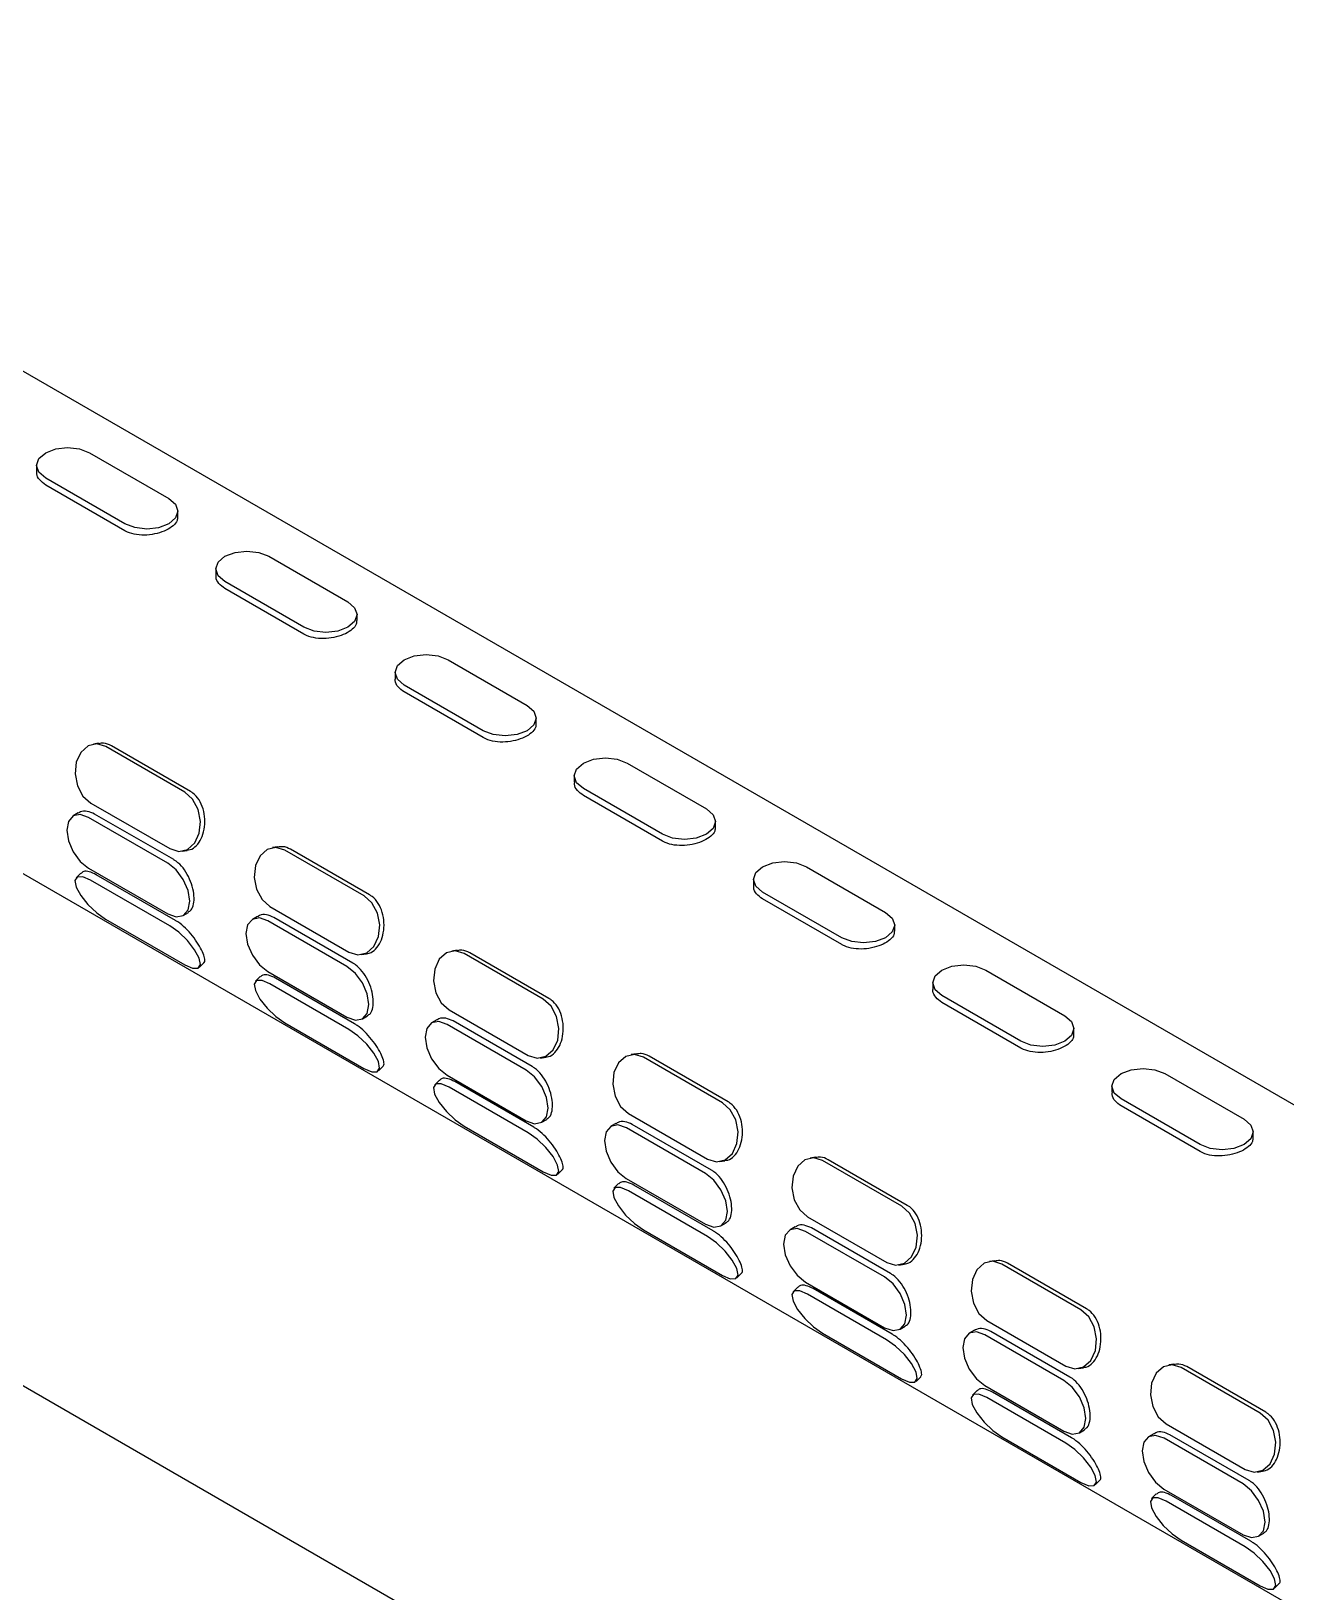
# Model space of a CAD drawing. Extents: x -1084 to 1049, y -151 to 450.
# Drawn here: x -635.4 to -593.3, y 189 to 241.3 of the extents above; entities that cross this region are included whole.
import ezdxf

# ---------------------------------------------------------------- set-up
doc = ezdxf.new("R2010")
doc.units = 0
doc.header["$LTSCALE"] = 23.1
doc.header["$MEASUREMENT"] = 0
doc.layers.get('0').update_dxf_attribs({"linetype": 'CONTINUOUS'})

msp = doc.modelspace()

# ---------------------------------------------------------------- linework, layer by layer
at = {"color": 7, "linetype": 'Continuous', "lineweight": 25}
for p, q in [((-516.22232, 160.94252), (-655.38003, 241.27656)), ((-662.67038, 228.64794), (-523.51266, 148.3139)), ((-633.39196, 227.14144), (-630.74057, 225.61083)), ((-635.17001, 226.71733), (-635.17012, 226.51661)), ((-632.21368, 224.53029), (-634.86507, 226.0609)), ((-632.21356, 224.76151), (-634.86495, 226.29213)), ((-630.43561, 224.98491), (-630.4355, 225.18563)), ((-627.38215, 223.67206), (-624.73076, 222.14144)), ((-629.16021, 223.24794), (-629.16031, 223.04722)), ((-626.20388, 221.0609), (-628.85526, 222.59151)), ((-626.20376, 221.29213), (-628.85514, 222.82274)), ((-624.4258, 221.51552), (-624.4257, 221.71624)), ((-623.1504, 219.77855), (-623.15051, 219.57783)), ((-621.37234, 220.20267), (-618.72096, 218.67206)), ((-620.19395, 217.82274), (-622.84534, 219.35335)), ((-620.19407, 217.59151), (-622.84546, 219.12212)), ((-618.416, 218.04614), (-618.41589, 218.24686)), ((-633.09018, 217.40024), (-633.26446, 217.37302)), ((-630.20002, 215.75799), (-632.8514, 217.28861)), ((-630.01196, 215.78737), (-632.66334, 217.31798)), ((-615.36254, 216.73328), (-612.71115, 215.20267)), ((-617.1406, 216.30916), (-617.1407, 216.10844)), ((-614.18426, 214.12212), (-616.83565, 215.65274)), ((-614.18414, 214.35335), (-616.83553, 215.88396)), ((-633.77107, 215.0671), (-633.94487, 214.96689)), ((-633.35603, 215.39926), (-630.70464, 213.86865)), ((-630.77278, 213.38469), (-633.42416, 214.91531)), ((-630.5726, 213.50011), (-633.22398, 215.03073)), ((-612.40619, 214.57675), (-612.40609, 214.77747)), ((-630.29159, 213.78424), (-630.1173, 213.81146)), ((-627.08037, 213.93086), (-627.25466, 213.90363)), ((-624.19021, 212.28861), (-626.8416, 213.81922)), ((-624.00215, 212.31798), (-626.65353, 213.84859)), ((-633.68384, 213.04854), (-633.84121, 212.89167)), ((-633.42505, 213.21384), (-630.77366, 211.68323)), ((-630.51785, 211.46511), (-633.16923, 212.99573)), ((-609.35273, 213.26389), (-606.70135, 211.73328)), ((-630.70599, 211.27757), (-633.35738, 212.80818)), ((-611.13079, 212.83978), (-611.13089, 212.63906)), ((-627.34622, 211.92988), (-624.69484, 210.39927)), ((-608.17446, 210.65274), (-610.82584, 212.18335)), ((-608.17434, 210.88396), (-610.82572, 212.41458)), ((-632.85442, 211.49981), (-630.20303, 209.9692)), ((-630.25295, 211.63165), (-630.07915, 211.73186)), ((-627.76126, 211.59771), (-627.93507, 211.4975)), ((-624.76297, 209.91531), (-627.41435, 211.44592)), ((-624.56279, 210.03073), (-627.21418, 211.56134)), ((-606.39638, 211.10736), (-606.39628, 211.30808)), ((-621.07056, 210.46147), (-621.24485, 210.43424)), ((-618.18041, 208.81922), (-620.83179, 210.34983)), ((-617.99234, 208.84859), (-620.64373, 210.37921)), ((-629.7192, 209.88571), (-629.56183, 210.04257)), ((-624.28178, 210.31485), (-624.10749, 210.34208)), ((-627.67404, 209.57915), (-627.83141, 209.42228)), ((-627.41524, 209.74445), (-624.76386, 208.21384)), ((-624.69619, 207.80818), (-627.34757, 209.33879)), ((-624.50804, 207.99573), (-627.15943, 209.52634)), ((-605.12098, 209.37039), (-605.12109, 209.16967)), ((-603.34292, 209.79451), (-600.69154, 208.26389)), ((-602.16453, 207.41458), (-604.81592, 208.94519)), ((-624.24314, 208.16226), (-624.06934, 208.26247)), ((-621.33642, 208.46049), (-618.68503, 206.92988)), ((-602.16465, 207.18335), (-604.81604, 208.71396)), ((-626.84461, 208.03042), (-624.19323, 206.49981)), ((-621.75146, 208.12833), (-621.92526, 208.02811)), ((-618.75316, 206.44592), (-621.40455, 207.97653)), ((-618.55299, 206.56134), (-621.20437, 208.09195)), ((-600.38658, 207.63797), (-600.38647, 207.83869)), ((-516.22232, 126.92339), (-655.38003, 207.25742)), ((-618.27197, 206.84546), (-618.09769, 206.87269)), ((-615.06076, 206.99208), (-615.23504, 206.96486)), ((-612.1706, 205.34983), (-614.82199, 206.88044)), ((-611.98254, 205.37921), (-614.63392, 206.90982)), ((-623.70939, 206.41632), (-623.55202, 206.57319)), ((-621.40543, 206.27506), (-618.75405, 204.74445)), ((-597.33312, 206.32512), (-594.68173, 204.79451)), ((-621.66423, 206.10976), (-621.8216, 205.95289)), ((-618.68638, 204.33879), (-621.33777, 205.86941)), ((-618.49823, 204.52634), (-621.14962, 206.05695)), ((-599.11118, 205.901), (-599.11128, 205.70028)), ((-596.15484, 203.71396), (-598.80623, 205.24457)), ((-596.15472, 203.94519), (-598.80611, 205.4758)), ((-618.23334, 204.69287), (-618.05953, 204.79308)), ((-615.74165, 204.65894), (-615.91545, 204.55873)), ((-615.32661, 204.9911), (-612.67523, 203.46049)), ((-612.54318, 203.09195), (-615.19456, 204.62256)), ((-620.83481, 204.56103), (-618.18342, 203.03042)), ((-612.74336, 202.97653), (-615.39474, 204.50714)), ((-594.37677, 204.16859), (-594.37667, 204.36931)), ((-617.69959, 202.94693), (-617.54222, 203.1038)), ((-612.26217, 203.37608), (-612.08788, 203.4033)), ((-609.05095, 203.52269), (-609.22524, 203.49547)), ((-606.16079, 201.88044), (-608.81218, 203.41106)), ((-605.97273, 201.90982), (-608.62411, 203.44043)), ((-615.65442, 202.64037), (-615.81179, 202.48351)), ((-615.39563, 202.80568), (-612.74424, 201.27506)), ((-612.48843, 201.05695), (-615.13981, 202.58756)), ((-612.67657, 200.86941), (-615.32796, 202.40002)), ((-609.3168, 201.52171), (-606.66542, 199.9911)), ((-614.825, 201.09165), (-612.17361, 199.56103)), ((-612.22353, 201.22348), (-612.04973, 201.3237)), ((-609.73184, 201.18955), (-609.90565, 201.08934)), ((-606.73355, 199.50714), (-609.38494, 201.03776)), ((-606.53337, 199.62256), (-609.18476, 201.15318)), ((-606.25236, 199.90669), (-606.07807, 199.93391)), ((-603.04114, 200.05331), (-603.21543, 200.02608)), ((-600.15099, 198.41106), (-602.80237, 199.94167)), ((-599.96292, 198.44043), (-602.61431, 199.97104)), ((-611.68978, 199.47754), (-611.53241, 199.63441)), ((-609.64462, 199.17099), (-609.80199, 199.01412)), ((-609.38582, 199.33629), (-606.73444, 197.80568)), ((-606.66677, 197.40002), (-609.31815, 198.93063)), ((-606.47862, 197.58756), (-609.13001, 199.11818)), ((-606.21372, 197.7541), (-606.03992, 197.85431)), ((-603.307, 198.05233), (-600.65561, 196.52172)), ((-608.81519, 197.62226), (-606.16381, 196.09165)), ((-603.72204, 197.72016), (-603.89584, 197.61995)), ((-600.72374, 196.03776), (-603.37513, 197.56837)), ((-600.52357, 196.15318), (-603.17495, 197.68379)), ((-600.24255, 196.4373), (-600.06827, 196.46453)), ((-597.03134, 196.58392), (-597.20562, 196.55669)), ((-594.14118, 194.94167), (-596.79257, 196.47228)), ((-593.95312, 194.97104), (-596.6045, 196.50166)), ((-605.67997, 196.00816), (-605.5226, 196.16502)), ((-603.63481, 195.7016), (-603.79218, 195.54473)), ((-603.37601, 195.8669), (-600.72463, 194.33629)), ((-600.65696, 193.93063), (-603.30835, 195.46124)), ((-600.46881, 194.11818), (-603.1202, 195.64879)), ((-602.80539, 194.15287), (-600.154, 192.62226)), ((-600.20392, 194.28471), (-600.03011, 194.38492)), ((-597.71223, 194.25078), (-597.88603, 194.15056)), ((-597.29719, 194.58294), (-594.64581, 193.05233)), ((-594.51376, 192.68379), (-597.16514, 194.2144)), ((-594.71394, 192.56837), (-597.36532, 194.09898)), ((-599.67017, 192.53877), (-599.5128, 192.69564)), ((-594.23275, 192.96791), (-594.05846, 192.99514)), ((-597.62501, 192.23221), (-597.78237, 192.07534)), ((-597.36621, 192.39751), (-594.71482, 190.8669)), ((-594.45901, 190.64879), (-597.11039, 192.1794)), ((-594.64715, 190.46124), (-597.29854, 191.99186)), ((-596.79558, 190.68348), (-594.14419, 189.15287)), ((-594.19411, 190.81532), (-594.02031, 190.91553)), ((-593.66036, 189.06938), (-593.50299, 189.22625))]:
    msp.add_line(p, q, dxfattribs=at)
at = {"color": 7, "linetype": 'Continuous', "lineweight": 25, "flags": 128}
for points in [[(-634.86495, 226.29213), (-635.09073, 226.48716), (-635.17001, 226.71715), (-635.09073, 226.94708), (-634.86495, 227.14195), (-634.52704, 227.2721), (-634.12845, 227.3177), (-633.72986, 227.27182), (-633.39196, 227.14144)], [(-630.74057, 225.61083), (-630.51479, 225.4158), (-630.4355, 225.18581), (-630.51479, 224.95588), (-630.74057, 224.761), (-631.07848, 224.63086), (-631.47707, 224.58525), (-631.87566, 224.63113), (-632.21356, 224.76151)], [(-628.85514, 222.82274), (-629.08092, 223.01777), (-629.16021, 223.24776), (-629.08092, 223.47769), (-628.85514, 223.67257), (-628.51723, 223.80271), (-628.11865, 223.84832), (-627.72006, 223.80244), (-627.38215, 223.67206)], [(-624.73076, 222.14144), (-624.50498, 221.94641), (-624.4257, 221.71642), (-624.50498, 221.48649), (-624.73076, 221.29161), (-625.06867, 221.16147), (-625.46726, 221.11587), (-625.86585, 221.16175), (-626.20376, 221.29213)], [(-622.84534, 219.35335), (-623.07112, 219.54838), (-623.1504, 219.77837), (-623.07112, 220.00831), (-622.84534, 220.20318), (-622.50743, 220.33333), (-622.10884, 220.37893), (-621.71025, 220.33305), (-621.37234, 220.20267)], [(-618.72096, 218.67206), (-618.49518, 218.47703), (-618.41589, 218.24704), (-618.49518, 218.0171), (-618.72096, 217.82223), (-619.05887, 217.69208), (-619.45745, 217.64648), (-619.85604, 217.69236), (-620.19395, 217.82274)], [(-632.8514, 217.28861), (-633.15246, 217.3794), (-633.44609, 217.31256), (-633.6876, 217.09825), (-633.84021, 216.76911), (-633.88071, 216.37523), (-633.80291, 215.97659), (-633.61867, 215.63388), (-633.35603, 215.39926)], [(-616.83553, 215.88396), (-617.06131, 216.07899), (-617.1406, 216.30898), (-617.06131, 216.53892), (-616.83553, 216.73379), (-616.49762, 216.86394), (-616.09903, 216.90954), (-615.70044, 216.86366), (-615.36254, 216.73328)], [(-630.70464, 213.86865), (-630.40359, 213.77786), (-630.10996, 213.8447), (-629.86845, 214.05901), (-629.71584, 214.38815), (-629.67534, 214.78203), (-629.75314, 215.18066), (-629.93738, 215.52338), (-630.20002, 215.75799)], [(-612.71115, 215.20267), (-612.48537, 215.00764), (-612.40609, 214.77765), (-612.48537, 214.54771), (-612.71115, 214.35284), (-613.04906, 214.22269), (-613.44765, 214.17709), (-613.84624, 214.22297), (-614.18414, 214.35335)], [(-633.42416, 214.91531), (-633.70604, 215.01325), (-633.94507, 214.96677), (-634.10487, 214.78294), (-634.1611, 214.48974), (-634.10521, 214.13182), (-633.9457, 213.76365), (-633.70686, 213.4413), (-633.42505, 213.21384)], [(-626.8416, 213.81922), (-627.14265, 213.91001), (-627.43628, 213.84317), (-627.67779, 213.62886), (-627.83041, 213.29972), (-627.8709, 212.90584), (-627.7931, 212.50721), (-627.60886, 212.16449), (-627.34622, 211.92988)], [(-630.77366, 211.68323), (-630.49178, 211.58528), (-630.25275, 211.63176), (-630.09296, 211.81559), (-630.03672, 212.10879), (-630.09262, 212.46672), (-630.25212, 212.83488), (-630.49097, 213.15723), (-630.77278, 213.38469)], [(-610.82572, 212.41458), (-611.0515, 212.60961), (-611.13079, 212.8396), (-611.0515, 213.06953), (-610.82572, 213.2644), (-610.48781, 213.39455), (-610.08923, 213.44015), (-609.69064, 213.39427), (-609.35273, 213.26389)], [(-633.35738, 212.80818), (-633.62008, 212.92109), (-633.8045, 212.91721), (-633.88257, 212.79715), (-633.84239, 212.57916), (-633.6901, 212.29645), (-633.44886, 211.99206), (-633.15541, 211.71231), (-632.85442, 211.49981)], [(-624.69484, 210.39927), (-624.39379, 210.30847), (-624.10016, 210.37531), (-623.85865, 210.58962), (-623.70603, 210.91877), (-623.66554, 211.31264), (-623.74333, 211.71128), (-623.92757, 212.05399), (-624.19021, 212.28861)], [(-627.41435, 211.44592), (-627.69623, 211.54387), (-627.93527, 211.49739), (-628.09506, 211.31355), (-628.15129, 211.02035), (-628.0954, 210.66243), (-627.93589, 210.29427), (-627.69705, 209.97191), (-627.41524, 209.74445)], [(-606.70135, 211.73328), (-606.47556, 211.53825), (-606.39628, 211.30826), (-606.47556, 211.07833), (-606.70134, 210.88345), (-607.03925, 210.75331), (-607.43784, 210.7077), (-607.83643, 210.75358), (-608.17434, 210.88396)], [(-630.20303, 209.9692), (-629.94033, 209.85629), (-629.75591, 209.86016), (-629.67784, 209.98023), (-629.71802, 210.19821), (-629.87032, 210.48092), (-630.11156, 210.78532), (-630.40501, 211.06507), (-630.70599, 211.27757)], [(-620.83179, 210.34983), (-621.13284, 210.44063), (-621.42647, 210.37378), (-621.66798, 210.15948), (-621.8206, 209.83033), (-621.86109, 209.43646), (-621.7833, 209.03782), (-621.59906, 208.6951), (-621.33642, 208.46049)], [(-624.76386, 208.21384), (-624.48198, 208.11589), (-624.24294, 208.16237), (-624.08315, 208.34621), (-624.02692, 208.6394), (-624.08281, 208.99733), (-624.24232, 209.36549), (-624.48116, 209.68784), (-624.76297, 209.91531)], [(-604.81592, 208.94519), (-605.0417, 209.14022), (-605.12098, 209.37021), (-605.0417, 209.60014), (-604.81592, 209.79502), (-604.47801, 209.92516), (-604.07942, 209.97077), (-603.68083, 209.92489), (-603.34292, 209.79451)], [(-627.34757, 209.33879), (-627.61027, 209.4517), (-627.7947, 209.44783), (-627.87276, 209.32776), (-627.83259, 209.10978), (-627.68029, 208.82707), (-627.43905, 208.52267), (-627.1456, 208.24292), (-626.84461, 208.03042)], [(-618.68503, 206.92988), (-618.38398, 206.83908), (-618.09035, 206.90592), (-617.84884, 207.12023), (-617.69622, 207.44938), (-617.65573, 207.84325), (-617.73353, 208.24189), (-617.91777, 208.5846), (-618.18041, 208.81922)], [(-600.69154, 208.26389), (-600.46576, 208.06886), (-600.38647, 207.83887), (-600.46576, 207.60894), (-600.69154, 207.41406), (-601.02945, 207.28392), (-601.42803, 207.23832), (-601.82662, 207.2842), (-602.16453, 207.41458)], [(-624.19323, 206.49981), (-623.93052, 206.3869), (-623.7461, 206.39077), (-623.66804, 206.51084), (-623.70821, 206.72882), (-623.86051, 207.01154), (-624.10175, 207.31593), (-624.3952, 207.59568), (-624.69619, 207.80818)], [(-621.40455, 207.97653), (-621.68643, 208.07448), (-621.92546, 208.028), (-622.08526, 207.84416), (-622.14149, 207.55097), (-622.08559, 207.19304), (-621.92609, 206.82488), (-621.68725, 206.50253), (-621.40543, 206.27506)], [(-614.82199, 206.88044), (-615.12304, 206.97124), (-615.41667, 206.9044), (-615.65818, 206.69009), (-615.81079, 206.36094), (-615.85129, 205.96707), (-615.77349, 205.56843), (-615.58925, 205.22572), (-615.32661, 204.9911)], [(-618.75405, 204.74445), (-618.47217, 204.6465), (-618.23314, 204.69298), (-618.07334, 204.87682), (-618.01711, 205.17002), (-618.073, 205.52794), (-618.23251, 205.8961), (-618.47135, 206.21846), (-618.75316, 206.44592)], [(-598.80611, 205.4758), (-599.03189, 205.67083), (-599.11118, 205.90082), (-599.03189, 206.13076), (-598.80611, 206.32563), (-598.4682, 206.45578), (-598.06961, 206.50138), (-597.67102, 206.4555), (-597.33312, 206.32512)], [(-621.33777, 205.86941), (-621.60047, 205.98231), (-621.78489, 205.97844), (-621.86296, 205.85837), (-621.82278, 205.64039), (-621.67048, 205.35768), (-621.42924, 205.05328), (-621.13579, 204.77354), (-620.83481, 204.56103)], [(-612.67523, 203.46049), (-612.37417, 203.36969), (-612.08054, 203.43654), (-611.83903, 203.65084), (-611.68642, 203.97999), (-611.64592, 204.37386), (-611.72372, 204.7725), (-611.90796, 205.11522), (-612.1706, 205.34983)], [(-615.39474, 204.50714), (-615.67662, 204.60509), (-615.91565, 204.55861), (-616.07545, 204.37478), (-616.13168, 204.08158), (-616.07579, 203.72365), (-615.91628, 203.35549), (-615.67744, 203.03314), (-615.39563, 202.80568)], [(-594.68173, 204.79451), (-594.45595, 204.59948), (-594.37667, 204.36949), (-594.45595, 204.13955), (-594.68173, 203.94468), (-595.01964, 203.81453), (-595.41823, 203.76893), (-595.81682, 203.81481), (-596.15472, 203.94519)], [(-618.18342, 203.03042), (-617.92072, 202.91751), (-617.7363, 202.92139), (-617.65823, 203.04145), (-617.6984, 203.25944), (-617.8507, 203.54215), (-618.09194, 203.84655), (-618.38539, 204.12629), (-618.68638, 204.33879)], [(-608.81218, 203.41106), (-609.11323, 203.50185), (-609.40686, 203.43501), (-609.64837, 203.2207), (-609.80099, 202.89156), (-609.84148, 202.49768), (-609.76368, 202.09904), (-609.57944, 201.75633), (-609.3168, 201.52171)], [(-615.32796, 202.40002), (-615.59066, 202.51293), (-615.77508, 202.50905), (-615.85315, 202.38898), (-615.81297, 202.171), (-615.66068, 201.88829), (-615.41944, 201.58389), (-615.12599, 201.30415), (-614.825, 201.09165)], [(-612.74424, 201.27506), (-612.46236, 201.17712), (-612.22333, 201.2236), (-612.06354, 201.40743), (-612.0073, 201.70063), (-612.0632, 202.05855), (-612.2227, 202.42672), (-612.46155, 202.74907), (-612.74336, 202.97653)], [(-606.66542, 199.9911), (-606.36437, 199.90031), (-606.07074, 199.96715), (-605.82923, 200.18146), (-605.67661, 200.5106), (-605.63612, 200.90448), (-605.71391, 201.30311), (-605.89815, 201.64583), (-606.16079, 201.88044)], [(-609.38494, 201.03776), (-609.66681, 201.1357), (-609.90585, 201.08922), (-610.06564, 200.90539), (-610.12187, 200.61219), (-610.06598, 200.25427), (-609.90647, 199.8861), (-609.66763, 199.56375), (-609.38582, 199.33629)], [(-612.17361, 199.56103), (-611.91091, 199.44812), (-611.72649, 199.452), (-611.64842, 199.57207), (-611.6886, 199.79005), (-611.8409, 200.07276), (-612.08214, 200.37716), (-612.37559, 200.6569), (-612.67657, 200.86941)], [(-602.80237, 199.94167), (-603.10342, 200.03246), (-603.39705, 199.96562), (-603.63856, 199.75131), (-603.79118, 199.42217), (-603.83167, 199.02829), (-603.75388, 198.62966), (-603.56964, 198.28694), (-603.307, 198.05233)], [(-606.73444, 197.80568), (-606.45256, 197.70773), (-606.21352, 197.75421), (-606.05373, 197.93804), (-605.9975, 198.23124), (-606.05339, 198.58917), (-606.2129, 198.95733), (-606.45174, 199.27968), (-606.73355, 199.50714)], [(-609.31815, 198.93063), (-609.58085, 199.04354), (-609.76528, 199.03966), (-609.84334, 198.9196), (-609.80317, 198.70161), (-609.65087, 198.4189), (-609.40963, 198.11451), (-609.11618, 197.83476), (-608.81519, 197.62226)], [(-600.65561, 196.52172), (-600.35456, 196.43092), (-600.06093, 196.49776), (-599.81942, 196.71207), (-599.6668, 197.04122), (-599.62631, 197.43509), (-599.70411, 197.83373), (-599.88835, 198.17644), (-600.15099, 198.41106)], [(-606.16381, 196.09165), (-605.90111, 195.97874), (-605.71668, 195.98261), (-605.63862, 196.10268), (-605.67879, 196.32066), (-605.83109, 196.60337), (-606.07233, 196.90777), (-606.36578, 197.18752), (-606.66677, 197.40002)], [(-603.37513, 197.56837), (-603.65701, 197.66632), (-603.89604, 197.61984), (-604.05584, 197.436), (-604.11207, 197.1428), (-604.05617, 196.78488), (-603.89667, 196.41672), (-603.65783, 196.09436), (-603.37601, 195.8669)], [(-596.79257, 196.47228), (-597.09362, 196.56308), (-597.38725, 196.49623), (-597.62876, 196.28193), (-597.78137, 195.95278), (-597.82187, 195.55891), (-597.74407, 195.16027), (-597.55983, 194.81755), (-597.29719, 194.58294)], [(-600.72463, 194.33629), (-600.44275, 194.23834), (-600.20372, 194.28482), (-600.04392, 194.46866), (-599.98769, 194.76185), (-600.04358, 195.11978), (-600.20309, 195.48794), (-600.44193, 195.81029), (-600.72374, 196.03776)], [(-603.30835, 195.46124), (-603.57105, 195.57415), (-603.75547, 195.57028), (-603.83354, 195.45021), (-603.79336, 195.23223), (-603.64106, 194.94952), (-603.39982, 194.64512), (-603.10637, 194.36537), (-602.80539, 194.15287)], [(-594.64581, 193.05233), (-594.34475, 192.96153), (-594.05112, 193.02837), (-593.80962, 193.24268), (-593.657, 193.57183), (-593.6165, 193.9657), (-593.6943, 194.36434), (-593.87854, 194.70705), (-594.14118, 194.94167)], [(-597.36532, 194.09898), (-597.6472, 194.19693), (-597.88623, 194.15045), (-598.04603, 193.96661), (-598.10226, 193.67342), (-598.04637, 193.31549), (-597.88686, 192.94733), (-597.64802, 192.62498), (-597.36621, 192.39751)], [(-600.154, 192.62226), (-599.8913, 192.50935), (-599.70688, 192.51322), (-599.62881, 192.63329), (-599.66898, 192.85127), (-599.82128, 193.13399), (-600.06252, 193.43838), (-600.35597, 193.71813), (-600.65696, 193.93063)], [(-594.71482, 190.8669), (-594.43294, 190.76895), (-594.19391, 190.81543), (-594.03412, 190.99927), (-593.97788, 191.29247), (-594.03378, 191.65039), (-594.19329, 192.01855), (-594.43213, 192.34091), (-594.71394, 192.56837)], [(-597.29854, 191.99186), (-597.56124, 192.10476), (-597.74566, 192.10089), (-597.82373, 191.98082), (-597.78356, 191.76284), (-597.63126, 191.48013), (-597.39002, 191.17573), (-597.09657, 190.89599), (-596.79558, 190.68348)], [(-594.14419, 189.15287), (-593.88149, 189.03996), (-593.69707, 189.04384), (-593.619, 189.1639), (-593.65918, 189.38189), (-593.81148, 189.6646), (-594.05272, 189.969), (-594.34617, 190.24874), (-594.64715, 190.46124)]]:
    msp.add_lwpolyline(points, dxfattribs=at)
at = {"color": 7, "linetype": 'Continuous', "lineweight": 25}
for points, knots in [([(-634.86507, 226.0609), (-634.93785, 226.1144), (-635.0834, 226.22139), (-635.17431, 226.39238), (-635.16042, 226.49092), (-635.15686, 226.5162)], [0, 0, 0, 0, 0.42650813, 0.85291031, 1, 1, 1, 1]), ([(-630.44887, 224.98532), (-630.44856, 224.94544), (-630.4478, 224.84464), (-630.58012, 224.69), (-630.8132, 224.53933), (-631.12362, 224.42892), (-631.47226, 224.37349), (-631.82241, 224.38662), (-632.06951, 224.45357), (-632.18442, 224.51472), (-632.21368, 224.53029)], [0, 0, 0, 0, 0.094014203, 0.237666017, 0.380331161, 0.521966668, 0.664102915, 0.807503232, 0.950983959, 1, 1, 1, 1]), ([(-628.85526, 222.59151), (-628.92805, 222.64501), (-629.0736, 222.752), (-629.16451, 222.92299), (-629.15062, 223.02153), (-629.14705, 223.04681)], [0, 0, 0, 0, 0.42650813, 0.85291031, 1, 1, 1, 1]), ([(-624.43906, 221.51593), (-624.43876, 221.47606), (-624.43799, 221.37525), (-624.57031, 221.22061), (-624.80339, 221.06994), (-625.11382, 220.95953), (-625.46245, 220.9041), (-625.8126, 220.91724), (-626.0597, 220.98418), (-626.17462, 221.04533), (-626.20388, 221.0609)], [0, 0, 0, 0, 0.0940142, 0.23766602, 0.38033116, 0.52196667, 0.66410292, 0.80750323, 0.95098396, 1, 1, 1, 1]), ([(-622.84546, 219.12212), (-622.91824, 219.17563), (-623.06379, 219.28261), (-623.1547, 219.4536), (-623.14081, 219.55215), (-623.13725, 219.57742)], [0, 0, 0, 0, 0.42650813, 0.85291031, 1, 1, 1, 1]), ([(-618.42925, 218.04655), (-618.42895, 218.00667), (-618.42819, 217.90586), (-618.5605, 217.75122), (-618.79358, 217.60056), (-619.10401, 217.49014), (-619.45265, 217.43472), (-619.8028, 217.44785), (-620.04989, 217.51479), (-620.16481, 217.57594), (-620.19407, 217.59151)], [0, 0, 0, 0, 0.0940142, 0.23766602, 0.38033116, 0.52196667, 0.66410292, 0.80750323, 0.95098396, 1, 1, 1, 1]), ([(-632.66334, 217.31798), (-632.74983, 217.35885), (-632.88872, 217.42449), (-633.0337, 217.39687), (-633.08839, 217.38646)], [0, 0, 0, 0, 0.622728541, 1, 1, 1, 1]), ([(-616.83565, 215.65274), (-616.90843, 215.70624), (-617.05398, 215.81323), (-617.14489, 215.98421), (-617.131, 216.08276), (-617.12744, 216.10803)], [0, 0, 0, 0, 0.42650813, 0.85291031, 1, 1, 1, 1]), ([(-630.11909, 213.82525), (-630.0869, 213.82674), (-629.97249, 213.83206), (-629.80444, 213.96087), (-629.6392, 214.1955), (-629.54109, 214.51053), (-629.5181, 214.85996), (-629.5753, 215.20863), (-629.7127, 215.51624), (-629.87507, 215.70055), (-629.98417, 215.76975), (-630.01196, 215.78737)], [0, 0, 0, 0, 0.05067731, 0.18012349, 0.31012194, 0.4392275, 0.56740128, 0.69602821, 0.82579906, 0.95564268, 1, 1, 1, 1]), ([(-633.22398, 215.03073), (-633.30672, 215.06699), (-633.47218, 215.13951), (-633.66569, 215.13274), (-633.74409, 215.07149), (-633.76411, 215.05585)], [0, 0, 0, 0, 0.4268808, 0.85365555, 1, 1, 1, 1]), ([(-612.41945, 214.57716), (-612.41914, 214.53728), (-612.41838, 214.43647), (-612.5507, 214.28183), (-612.78378, 214.13117), (-613.0942, 214.02075), (-613.44284, 213.96533), (-613.79299, 213.97846), (-614.04009, 214.0454), (-614.155, 214.10655), (-614.18426, 214.12212)], [0, 0, 0, 0, 0.0940142, 0.23766602, 0.38033116, 0.52196667, 0.66410292, 0.80750323, 0.95098396, 1, 1, 1, 1]), ([(-630.08611, 211.74311), (-630.05126, 211.76288), (-629.96333, 211.81276), (-629.89522, 212.00497), (-629.88097, 212.28237), (-629.94026, 212.60658), (-630.06633, 212.93635), (-630.25261, 213.23309), (-630.43407, 213.41362), (-630.54448, 213.48256), (-630.5726, 213.50011)], [0, 0, 0, 0, 0.09427775, 0.23788778, 0.38051142, 0.52210573, 0.66420063, 0.80755923, 0.95099822, 1, 1, 1, 1]), ([(-626.65353, 213.84859), (-626.74002, 213.88946), (-626.87891, 213.9551), (-627.02389, 213.92749), (-627.07858, 213.91707)], [0, 0, 0, 0, 0.62272854, 1, 1, 1, 1]), ([(-633.16923, 212.99573), (-633.24937, 213.03443), (-633.40963, 213.11182), (-633.59091, 213.11906), (-633.65062, 213.06302), (-633.67546, 213.03971)], [0, 0, 0, 0, 0.36876486, 0.73743812, 1, 1, 1, 1]), ([(-610.82584, 212.18335), (-610.89863, 212.23685), (-611.04418, 212.34384), (-611.13509, 212.51483), (-611.1212, 212.61337), (-611.11763, 212.63865)], [0, 0, 0, 0, 0.42650813, 0.85291031, 1, 1, 1, 1]), ([(-624.10928, 210.35586), (-624.07709, 210.35736), (-623.96268, 210.36268), (-623.79464, 210.49148), (-623.6294, 210.72611), (-623.53128, 211.04114), (-623.50829, 211.39057), (-623.5655, 211.73924), (-623.7029, 212.04685), (-623.86526, 212.23117), (-623.97437, 212.30036), (-624.00215, 212.31798)], [0, 0, 0, 0, 0.05067731, 0.18012349, 0.31012194, 0.4392275, 0.56740128, 0.69602821, 0.82579906, 0.95564268, 1, 1, 1, 1]), ([(-629.57021, 210.0514), (-629.56105, 210.05558), (-629.52039, 210.07412), (-629.53004, 210.19422), (-629.59872, 210.40191), (-629.74168, 210.66595), (-629.93871, 210.94724), (-630.17603, 211.21147), (-630.37758, 211.37968), (-630.48938, 211.44777), (-630.51785, 211.46511)], [0, 0, 0, 0, 0.04412469, 0.19568692, 0.34620814, 0.49564302, 0.64560622, 0.7969031, 0.94828482, 1, 1, 1, 1]), ([(-627.21418, 211.56134), (-627.29692, 211.5976), (-627.46237, 211.67013), (-627.65589, 211.66335), (-627.73429, 211.6021), (-627.75431, 211.58646)], [0, 0, 0, 0, 0.4268808, 0.85365555, 1, 1, 1, 1]), ([(-606.40964, 211.10777), (-606.40934, 211.06789), (-606.40857, 210.96709), (-606.54089, 210.81245), (-606.77397, 210.66178), (-607.0844, 210.55137), (-607.43303, 210.49594), (-607.78318, 210.50907), (-608.03028, 210.57602), (-608.1452, 210.63717), (-608.17446, 210.65274)], [0, 0, 0, 0, 0.0940142, 0.23766602, 0.38033116, 0.52196667, 0.66410292, 0.80750323, 0.95098396, 1, 1, 1, 1]), ([(-620.64373, 210.37921), (-620.73022, 210.42008), (-620.86911, 210.48571), (-621.01408, 210.4581), (-621.06878, 210.44768)], [0, 0, 0, 0, 0.62272854, 1, 1, 1, 1]), ([(-624.0763, 208.27372), (-624.04145, 208.29349), (-623.95352, 208.34338), (-623.88541, 208.53559), (-623.87116, 208.81299), (-623.93045, 209.1372), (-624.05652, 209.46696), (-624.2428, 209.7637), (-624.42426, 209.94424), (-624.53468, 210.01317), (-624.56279, 210.03073)], [0, 0, 0, 0, 0.094277752, 0.237887779, 0.380511422, 0.522105727, 0.664200627, 0.807559229, 0.950998218, 1, 1, 1, 1]), ([(-627.15943, 209.52634), (-627.23956, 209.56504), (-627.39982, 209.64244), (-627.58111, 209.64968), (-627.64082, 209.59363), (-627.66565, 209.57032)], [0, 0, 0, 0, 0.36876486, 0.73743812, 1, 1, 1, 1]), ([(-618.09947, 206.88647), (-618.06728, 206.88797), (-617.95287, 206.89329), (-617.78483, 207.02209), (-617.61959, 207.25672), (-617.52147, 207.57176), (-617.49849, 207.92118), (-617.55569, 208.26985), (-617.69309, 208.57747), (-617.85546, 208.76178), (-617.96456, 208.83097), (-617.99234, 208.84859)], [0, 0, 0, 0, 0.05067731, 0.18012349, 0.31012194, 0.4392275, 0.56740128, 0.69602821, 0.82579906, 0.95564268, 1, 1, 1, 1]), ([(-604.81604, 208.71396), (-604.88882, 208.76746), (-605.03437, 208.87445), (-605.12528, 209.04544), (-605.11139, 209.14398), (-605.10783, 209.16926)], [0, 0, 0, 0, 0.42650813, 0.85291031, 1, 1, 1, 1]), ([(-623.56041, 206.58201), (-623.55124, 206.58619), (-623.51059, 206.60473), (-623.52023, 206.72483), (-623.58891, 206.93252), (-623.73187, 207.19657), (-623.9289, 207.47785), (-624.16622, 207.74209), (-624.36778, 207.9103), (-624.47957, 207.97839), (-624.50804, 207.99573)], [0, 0, 0, 0, 0.04412469, 0.19568692, 0.34620814, 0.49564302, 0.64560622, 0.7969031, 0.94828482, 1, 1, 1, 1]), ([(-621.20437, 208.09195), (-621.28711, 208.12822), (-621.45256, 208.20074), (-621.64608, 208.19396), (-621.72448, 208.13272), (-621.7445, 208.11708)], [0, 0, 0, 0, 0.4268808, 0.85365555, 1, 1, 1, 1]), ([(-600.39983, 207.63838), (-600.39953, 207.59851), (-600.39877, 207.4977), (-600.53108, 207.34306), (-600.76416, 207.19239), (-601.07459, 207.08198), (-601.42323, 207.02655), (-601.77338, 207.03969), (-602.02047, 207.10663), (-602.13539, 207.16778), (-602.16465, 207.18335)], [0, 0, 0, 0, 0.0940142, 0.23766602, 0.38033116, 0.52196667, 0.66410292, 0.80750323, 0.95098396, 1, 1, 1, 1]), ([(-614.63392, 206.90982), (-614.72041, 206.95069), (-614.8593, 207.01632), (-615.00428, 206.98871), (-615.05897, 206.97829)], [0, 0, 0, 0, 0.622728541, 1, 1, 1, 1]), ([(-621.14962, 206.05695), (-621.22976, 206.09565), (-621.39001, 206.17305), (-621.5713, 206.18029), (-621.63101, 206.12424), (-621.65585, 206.10093)], [0, 0, 0, 0, 0.36876486, 0.73743812, 1, 1, 1, 1]), ([(-618.06649, 204.80433), (-618.03164, 204.8241), (-617.94371, 204.87399), (-617.8756, 205.0662), (-617.86136, 205.3436), (-617.92064, 205.66781), (-618.04672, 205.99757), (-618.23299, 206.29431), (-618.41445, 206.47485), (-618.52487, 206.54379), (-618.55299, 206.56134)], [0, 0, 0, 0, 0.09427775, 0.23788778, 0.38051142, 0.52210573, 0.66420063, 0.80755923, 0.95099822, 1, 1, 1, 1]), ([(-598.80623, 205.24457), (-598.87901, 205.29808), (-599.02456, 205.40506), (-599.11547, 205.57605), (-599.10158, 205.6746), (-599.09802, 205.69987)], [0, 0, 0, 0, 0.42650813, 0.85291031, 1, 1, 1, 1]), ([(-612.08967, 203.41709), (-612.05748, 203.41858), (-611.94307, 203.4239), (-611.77502, 203.5527), (-611.60978, 203.78734), (-611.51167, 204.10237), (-611.48868, 204.4518), (-611.54588, 204.80046), (-611.68328, 205.10808), (-611.84565, 205.29239), (-611.95475, 205.36159), (-611.98254, 205.37921)], [0, 0, 0, 0, 0.050677307, 0.180123494, 0.310121942, 0.439227498, 0.567401279, 0.696028206, 0.82579906, 0.955642682, 1, 1, 1, 1]), ([(-615.19456, 204.62256), (-615.2773, 204.65883), (-615.44276, 204.73135), (-615.63628, 204.72458), (-615.71467, 204.66333), (-615.73469, 204.64769)], [0, 0, 0, 0, 0.4268808, 0.85365555, 1, 1, 1, 1]), ([(-617.5506, 203.11262), (-617.54143, 203.11681), (-617.50078, 203.13535), (-617.51043, 203.25544), (-617.57911, 203.46314), (-617.72206, 203.72718), (-617.91909, 204.00846), (-618.15642, 204.2727), (-618.35797, 204.44091), (-618.46977, 204.509), (-618.49823, 204.52634)], [0, 0, 0, 0, 0.04412469, 0.19568692, 0.34620814, 0.49564302, 0.64560622, 0.7969031, 0.94828482, 1, 1, 1, 1]), ([(-594.39003, 204.169), (-594.38972, 204.12912), (-594.38896, 204.02831), (-594.52128, 203.87367), (-594.75436, 203.72301), (-595.06478, 203.61259), (-595.41342, 203.55717), (-595.76357, 203.5703), (-596.01067, 203.63724), (-596.12558, 203.69839), (-596.15484, 203.71396)], [0, 0, 0, 0, 0.0940142, 0.23766602, 0.38033116, 0.52196667, 0.66410292, 0.80750323, 0.95098396, 1, 1, 1, 1]), ([(-612.05669, 201.33494), (-612.02184, 201.35471), (-611.93391, 201.4046), (-611.8658, 201.59681), (-611.85155, 201.87421), (-611.91084, 202.19842), (-612.03691, 202.52819), (-612.22319, 202.82492), (-612.40465, 203.00546), (-612.51506, 203.0744), (-612.54318, 203.09195)], [0, 0, 0, 0, 0.09427775, 0.23788778, 0.38051142, 0.52210573, 0.66420063, 0.80755923, 0.95099822, 1, 1, 1, 1]), ([(-608.62411, 203.44043), (-608.7106, 203.4813), (-608.84949, 203.54694), (-608.99447, 203.51932), (-609.04916, 203.50891)], [0, 0, 0, 0, 0.62272854, 1, 1, 1, 1]), ([(-615.13981, 202.58756), (-615.21995, 202.62627), (-615.38021, 202.70366), (-615.56149, 202.7109), (-615.6212, 202.65486), (-615.64604, 202.63155)], [0, 0, 0, 0, 0.36876486, 0.73743812, 1, 1, 1, 1]), ([(-606.07986, 199.9477), (-606.04767, 199.94919), (-605.93326, 199.95451), (-605.76522, 200.08332), (-605.59998, 200.31795), (-605.50186, 200.63298), (-605.47887, 200.98241), (-605.53608, 201.33108), (-605.67348, 201.63869), (-605.83584, 201.823), (-605.94495, 201.8922), (-605.97273, 201.90982)], [0, 0, 0, 0, 0.050677307, 0.180123494, 0.310121942, 0.439227498, 0.567401279, 0.696028206, 0.82579906, 0.955642682, 1, 1, 1, 1]), ([(-611.54079, 199.64324), (-611.53163, 199.64742), (-611.49097, 199.66596), (-611.50062, 199.78606), (-611.5693, 199.99375), (-611.71226, 200.25779), (-611.90929, 200.53907), (-612.14661, 200.80331), (-612.34816, 200.97152), (-612.45996, 201.03961), (-612.48843, 201.05695)], [0, 0, 0, 0, 0.04412469, 0.19568692, 0.34620814, 0.49564302, 0.64560622, 0.7969031, 0.94828482, 1, 1, 1, 1]), ([(-609.18476, 201.15318), (-609.2675, 201.18944), (-609.43295, 201.26196), (-609.62647, 201.25519), (-609.70487, 201.19394), (-609.72489, 201.1783)], [0, 0, 0, 0, 0.4268808, 0.85365555, 1, 1, 1, 1]), ([(-602.61431, 199.97104), (-602.7008, 200.01191), (-602.83969, 200.07755), (-602.98466, 200.04994), (-603.03936, 200.03952)], [0, 0, 0, 0, 0.62272854, 1, 1, 1, 1]), ([(-606.04688, 197.86556), (-606.01203, 197.88533), (-605.9241, 197.93521), (-605.85599, 198.12742), (-605.84174, 198.40482), (-605.90103, 198.72903), (-606.0271, 199.0588), (-606.21338, 199.35554), (-606.39484, 199.53607), (-606.50526, 199.60501), (-606.53337, 199.62256)], [0, 0, 0, 0, 0.09427775, 0.23788778, 0.38051142, 0.52210573, 0.66420063, 0.80755923, 0.95099822, 1, 1, 1, 1]), ([(-609.13001, 199.11818), (-609.21014, 199.15688), (-609.3704, 199.23427), (-609.55169, 199.24151), (-609.6114, 199.18547), (-609.63623, 199.16216)], [0, 0, 0, 0, 0.36876486, 0.73743812, 1, 1, 1, 1]), ([(-600.07005, 196.47831), (-600.03786, 196.47981), (-599.92345, 196.48513), (-599.75541, 196.61393), (-599.59017, 196.84856), (-599.49205, 197.16359), (-599.46907, 197.51302), (-599.52627, 197.86169), (-599.66367, 198.1693), (-599.82604, 198.35362), (-599.93514, 198.42281), (-599.96292, 198.44043)], [0, 0, 0, 0, 0.05067731, 0.18012349, 0.31012194, 0.4392275, 0.56740128, 0.69602821, 0.82579906, 0.95564268, 1, 1, 1, 1]), ([(-603.17495, 197.68379), (-603.25769, 197.72005), (-603.42314, 197.79258), (-603.61666, 197.7858), (-603.69506, 197.72455), (-603.71508, 197.70891)], [0, 0, 0, 0, 0.4268808, 0.85365555, 1, 1, 1, 1]), ([(-605.53099, 196.17385), (-605.52182, 196.17803), (-605.48117, 196.19657), (-605.49081, 196.31667), (-605.55949, 196.52436), (-605.70245, 196.7884), (-605.89948, 197.06969), (-606.1368, 197.33392), (-606.33836, 197.50213), (-606.45015, 197.57022), (-606.47862, 197.58756)], [0, 0, 0, 0, 0.04412469, 0.19568692, 0.34620814, 0.49564302, 0.64560622, 0.7969031, 0.94828482, 1, 1, 1, 1]), ([(-596.6045, 196.50166), (-596.69099, 196.54253), (-596.82988, 196.60816), (-596.97486, 196.58055), (-597.02955, 196.57013)], [0, 0, 0, 0, 0.62272854, 1, 1, 1, 1]), ([(-603.1202, 195.64879), (-603.20034, 195.68749), (-603.36059, 195.76489), (-603.54188, 195.77213), (-603.60159, 195.71608), (-603.62643, 195.69277)], [0, 0, 0, 0, 0.36876486, 0.73743812, 1, 1, 1, 1]), ([(-600.03707, 194.39617), (-600.00222, 194.41594), (-599.91429, 194.46583), (-599.84618, 194.65804), (-599.83194, 194.93544), (-599.89122, 195.25965), (-600.0173, 195.58941), (-600.20357, 195.88615), (-600.38503, 196.06669), (-600.49545, 196.13562), (-600.52357, 196.15318)], [0, 0, 0, 0, 0.09427775, 0.23788778, 0.38051142, 0.52210573, 0.66420063, 0.80755923, 0.95099822, 1, 1, 1, 1]), ([(-594.06025, 193.00892), (-594.02806, 193.01042), (-593.91365, 193.01574), (-593.7456, 193.14454), (-593.58036, 193.37917), (-593.48225, 193.69421), (-593.45926, 194.04363), (-593.51646, 194.3923), (-593.65386, 194.69992), (-593.81623, 194.88423), (-593.92533, 194.95342), (-593.95312, 194.97104)], [0, 0, 0, 0, 0.05067731, 0.18012349, 0.31012194, 0.4392275, 0.56740128, 0.69602821, 0.82579906, 0.95564268, 1, 1, 1, 1]), ([(-597.16514, 194.2144), (-597.24788, 194.25067), (-597.41334, 194.32319), (-597.60686, 194.31641), (-597.68525, 194.25517), (-597.70527, 194.23953)], [0, 0, 0, 0, 0.4268808, 0.85365555, 1, 1, 1, 1]), ([(-599.52118, 192.70446), (-599.51201, 192.70864), (-599.47136, 192.72718), (-599.48101, 192.84728), (-599.54969, 193.05497), (-599.69264, 193.31902), (-599.88967, 193.6003), (-600.127, 193.86454), (-600.32855, 194.03275), (-600.44035, 194.10084), (-600.46881, 194.11818)], [0, 0, 0, 0, 0.04412469, 0.19568692, 0.34620814, 0.49564302, 0.64560622, 0.7969031, 0.94828482, 1, 1, 1, 1]), ([(-594.02727, 190.92678), (-593.99242, 190.94655), (-593.90449, 190.99644), (-593.83638, 191.18865), (-593.82213, 191.46605), (-593.88142, 191.79026), (-594.00749, 192.12002), (-594.19377, 192.41676), (-594.37523, 192.5973), (-594.48564, 192.66624), (-594.51376, 192.68379)], [0, 0, 0, 0, 0.09427775, 0.23788778, 0.38051142, 0.52210573, 0.66420063, 0.80755923, 0.95099822, 1, 1, 1, 1]), ([(-597.11039, 192.1794), (-597.19053, 192.2181), (-597.35079, 192.2955), (-597.53207, 192.30274), (-597.59178, 192.24669), (-597.61662, 192.22338)], [0, 0, 0, 0, 0.36876486, 0.73743812, 1, 1, 1, 1]), ([(-593.51137, 189.23507), (-593.50221, 189.23925), (-593.46156, 189.2578), (-593.4712, 189.37789), (-593.53988, 189.58559), (-593.68284, 189.84963), (-593.87987, 190.13091), (-594.11719, 190.39515), (-594.31874, 190.56336), (-594.43054, 190.63145), (-594.45901, 190.64879)], [0, 0, 0, 0, 0.04412469, 0.19568692, 0.34620814, 0.49564302, 0.64560622, 0.7969031, 0.94828482, 1, 1, 1, 1])]:
    msp.add_open_spline(points, degree=3, knots=knots, dxfattribs=at)

doc.saveas('drawing.dxf')
